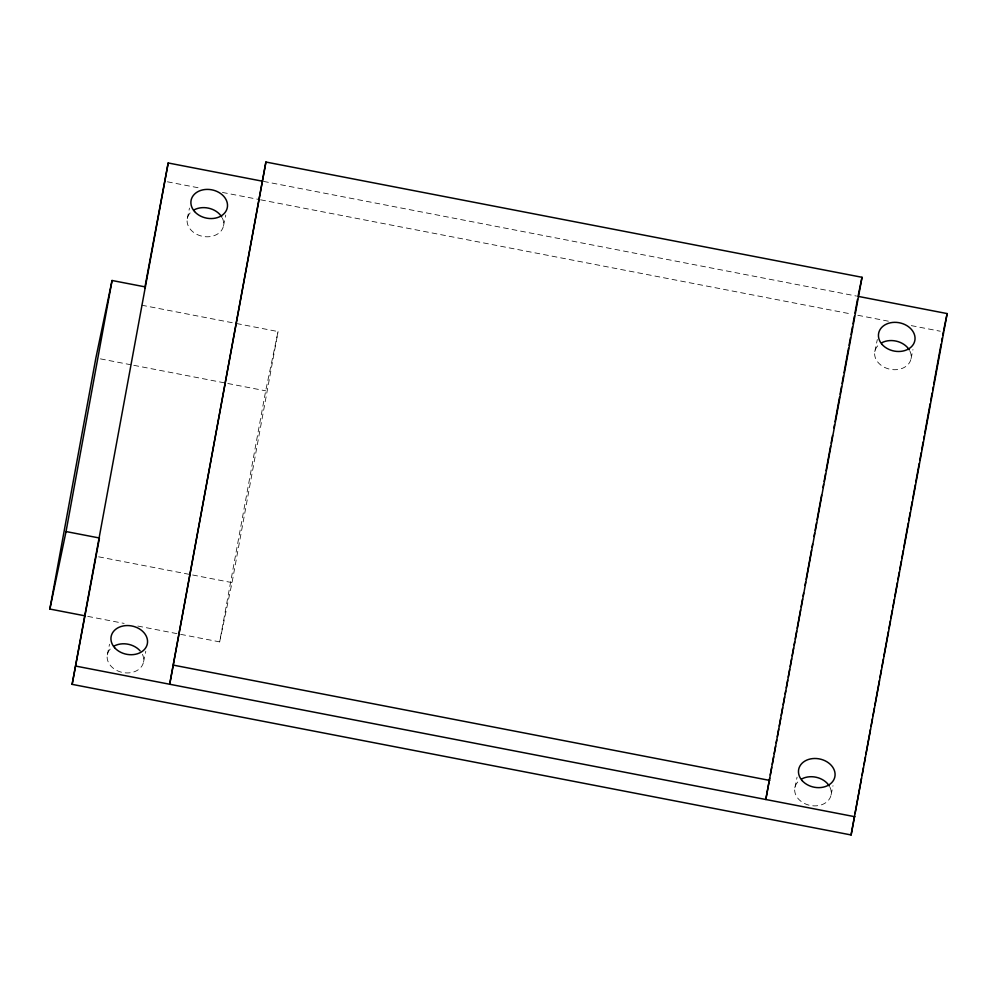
<?xml version="1.0" encoding="UTF-8"?>
<svg xmlns="http://www.w3.org/2000/svg" width="997" height="997" viewBox="0 0 997 997"><rect width="100%" height="100%" fill="white"/><g stroke="black" fill="none" stroke-linecap="round" stroke-linejoin="round"><path stroke-width="0.75" stroke-dasharray="4.99 3.74" d="M137.785 626.054L219.664 641.881L265.688 390.824L278.063 331.565L235.628 323.352M219.664 641.881L232.039 582.609L278.063 331.565M187.262 218.704L189.48 208.074M107.302 654.867L109.52 644.224M223.527 225.721L225.746 215.078M143.568 661.871L145.786 651.24M874.805 351.642L877.335 339.478M794.846 787.792L797.064 777.162M911.059 358.646L912.965 349.536M831.099 794.808L833.006 785.686M263.457 181.392L856.51 296.059M167.421 181.803L201.033 188.296M222.418 192.433L259.07 199.512M260.603 199.811L851.7 314.092M857.806 315.276L888.352 321.184M911.27 325.62L940.283 331.228M141.649 305.182L234.108 323.065M100.423 358.87L132.265 365.027M133.785 365.313L226.269 383.197M227.79 383.496L265.688 390.824M98.653 556.825L191.112 574.708M192.633 574.995L232.039 582.609M87.748 616.37L124.139 623.412M829.965 787.256A18.469 14.394 11.8 0 1 810.374 805.464A18.469 14.394 11.8 0 1 798.572 781.187M909.925 351.106A18.469 14.394 11.8 0 1 890.333 369.301A18.469 14.394 11.8 0 1 878.531 345.024M222.393 218.169A18.469 14.394 11.8 0 1 202.79 236.376A18.469 14.394 11.8 0 1 190.988 212.099M142.434 654.331A18.469 14.394 11.8 0 1 122.83 672.526A18.469 14.394 11.8 0 1 111.028 648.249"/><path stroke-width="1.5" d="M84.72 615.785L49.85 609.042L95.874 357.985L112.063 280.493L145.45 286.949M49.85 609.042L66.039 531.551L112.063 280.493M265.912 162.037L169.689 684.254L265.912 162.037L862.031 277.291L858.043 296.358L947.15 313.581L851.102 834.963L72.133 684.353L99.426 538.006L66.039 531.551M144.727 288.345L168.181 162.972L261.937 181.105M72.133 684.353L168.181 162.972M769.721 778.096L765.796 799.507L862.031 277.291M770.282 775.03L771.69 767.391M772.251 764.325L773.647 756.686M774.208 753.62L775.616 745.98M776.177 742.915L776.738 739.861M777.299 736.795L778.694 729.156M779.255 726.09L780.663 718.451M781.224 715.385L782.62 707.745M783.181 704.68L784.589 697.04M785.15 693.974L785.711 690.921M786.272 687.855L787.667 680.216M788.228 677.15L789.636 669.51M790.197 666.445L791.593 658.805M792.154 655.739L793.562 648.1M794.123 645.034L794.684 641.981M795.245 638.927L796.64 631.275M797.201 628.222L800.566 609.865M801.127 606.812L802.535 599.16M803.096 596.106L803.657 593.041M805.053 585.401L805.613 582.335M806.174 579.282L811.496 550.219M812.057 547.166L812.617 544.1M814.026 536.461L814.586 533.395M815.147 530.342L816.543 522.69M817.104 519.636L821.59 495.16M822.999 487.521L823.559 484.455M824.12 481.401L825.516 473.749M826.077 470.696L830.563 446.232M831.124 443.167L832.532 435.527M833.928 427.875L834.489 424.822M835.05 421.756L839.536 397.292M840.097 394.226L841.505 386.587M842.066 383.521L843.462 375.881M844.023 372.816L848.509 348.352M849.07 345.286L850.478 337.647M851.039 334.581L852.435 326.941M852.996 323.875L854.404 316.236M854.965 313.17L857.482 299.412M851.102 834.963L854.466 816.618M855.027 813.552L861.47 778.383M862.031 775.317L863.439 767.678M864 764.612L865.396 756.972M865.957 753.906L870.443 729.443M871.004 726.377L872.412 718.737M872.973 715.672L874.369 708.032M874.93 704.966L879.416 680.502M879.977 677.449L881.373 669.797M881.934 666.744L883.342 659.092M883.903 656.038L888.389 631.562M888.95 628.509L890.346 620.857M890.907 617.804L892.315 610.152M892.876 607.098L894.272 599.446M894.832 596.393L897.362 582.622M897.923 579.569L899.319 571.917M899.88 568.863L901.288 561.211M901.849 558.158L903.245 550.506M903.805 547.453L908.292 522.976M908.853 519.923L910.261 512.271M910.822 509.218L912.218 501.566M912.778 498.512L915.308 484.754M915.869 481.688L919.234 463.343M919.795 460.278L921.191 452.638M921.751 449.572L923.16 441.933M923.721 438.867L924.281 435.814M924.842 432.748L930.164 403.698M930.724 400.632L932.12 392.992M932.681 389.927L933.242 386.873M933.803 383.808L941.093 344.052M941.654 340.986L942.215 337.933M942.776 334.88L943.336 331.814M943.661 330.294L947.15 313.581M173.677 665.186L769.784 780.439M75.934 666.121L854.903 816.73M801.987 778.807A18.469 14.394 11.8 0 1 829.317 786.047M881.946 342.656A18.469 14.394 11.8 0 1 909.276 349.897M194.403 209.719A18.469 14.394 11.8 0 1 221.733 216.972M114.443 645.882A18.469 14.394 11.8 0 1 140.091 650.842M802.124 780.601A18.469 14.394 11.8 0 0 833.617 780.115A18.469 14.394 11.8 0 0 814.599 758.48A18.469 14.394 11.8 0 0 802.124 780.601M882.083 344.439A18.469 14.394 11.8 0 0 913.576 343.965A18.469 14.394 11.8 0 0 894.558 322.33A18.469 14.394 11.8 0 0 882.083 344.439M114.58 647.664A18.469 14.394 11.8 0 0 146.085 647.19A18.469 14.394 11.8 0 0 127.055 625.555A18.469 14.394 11.8 0 0 114.58 647.664M194.54 211.514A18.469 14.394 11.8 0 0 226.045 211.028A18.469 14.394 11.8 0 0 207.015 189.393A18.469 14.394 11.8 0 0 194.54 211.514"/></g></svg>
